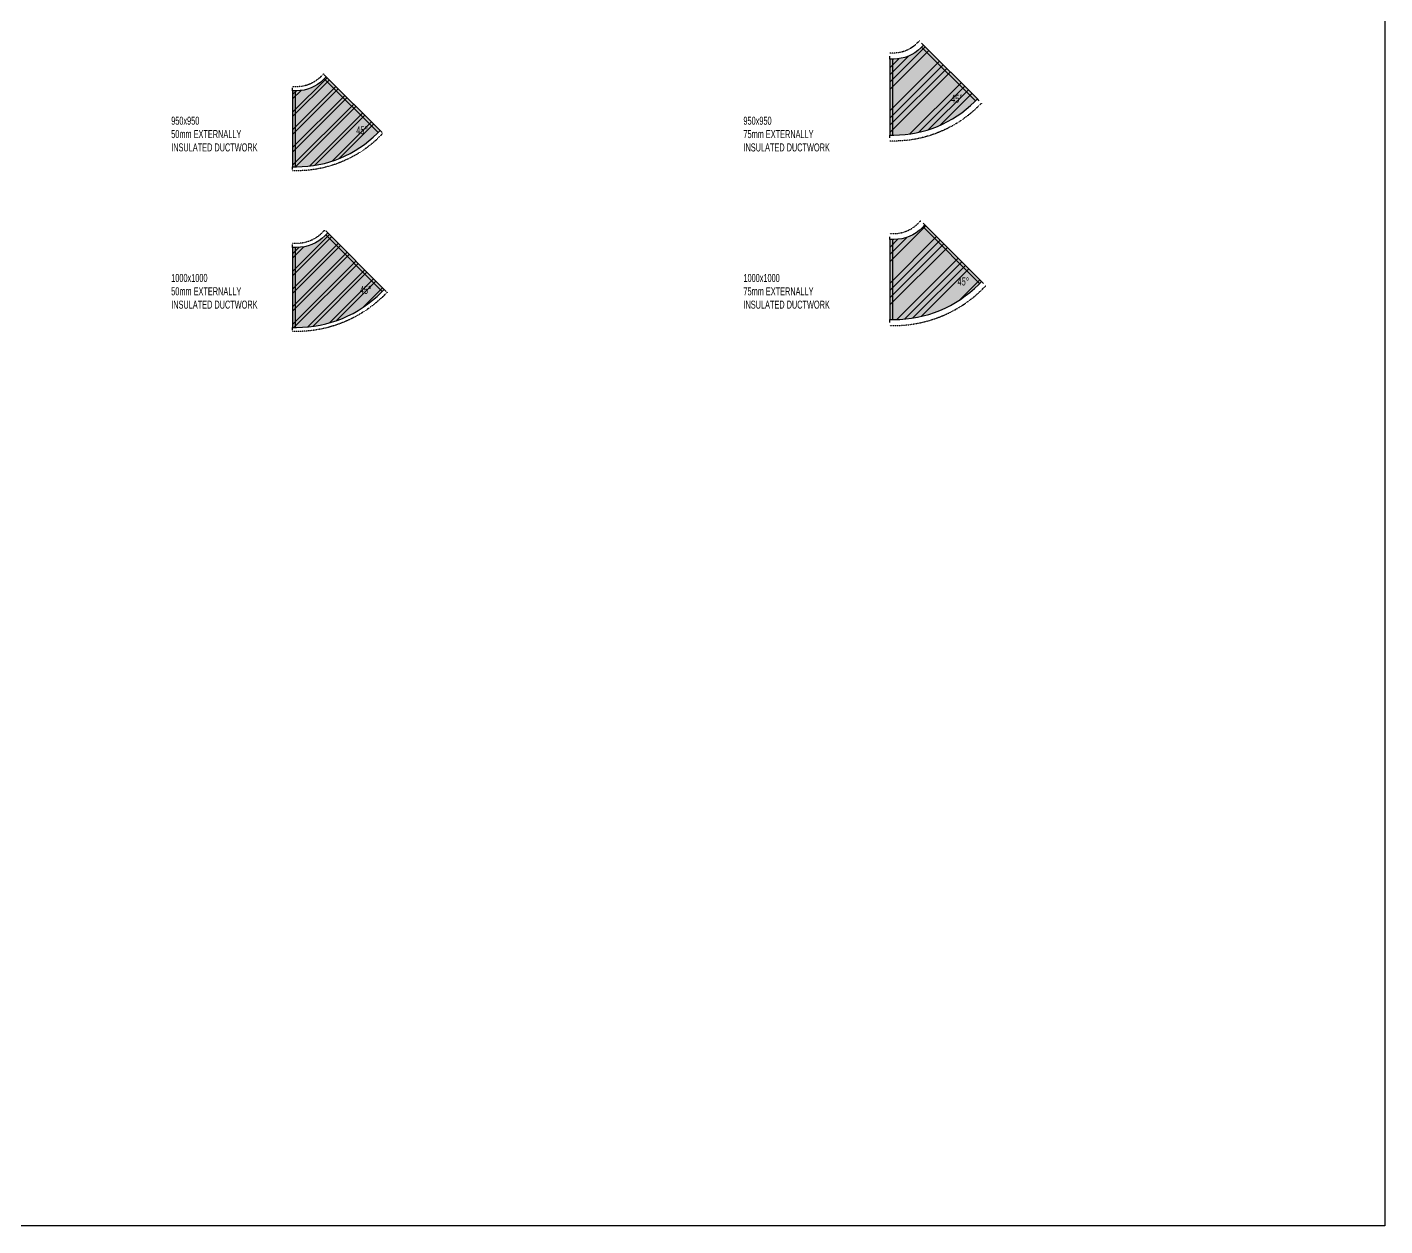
# Model space of a CAD drawing. Header units: millimetres. Extents: x 141 to 153906, y 19826 to 64501.
# Drawn here: x 136942 to 153906, y 19826 to 34807 of the extents above; entities that cross this region are included whole.
import ezdxf
from ezdxf.enums import TextEntityAlignment as Align

# ---------------------------------------------------------------- set-up
doc = ezdxf.new("R2010")
doc.units = ezdxf.units.MM
doc.linetypes.add('HID', pattern=[3.5, 2, -1.5])
doc.linetypes.add('Ins', pattern=[1, 0.5, -0.5])
for name, color, linetype in [('Hvacduct-Flange', 8, 'Continuous'), ('Hvacduct-sa', 160, 'Continuous'), ('Hvacduct-sa-Shading', 163, 'Continuous'), ('HvacDuctText', 7, 'Continuous'), ('Hvacins', 118, 'Continuous'), ('HvacInsulation EX', 118, 'HID'), ('Hvactext', 7, 'Continuous')]:
    doc.layers.add(name, color=color, linetype=linetype)
doc.styles.add('Arial Narrow_1', font='ARIALN.TTF', dxfattribs={"height": 250})
pattern_1 = [(45, (4545.18, 18283.45), (-110.52623, 110.52623), []), (45, (4600.44, 18283.45), (-110.52623, 110.52623), [])]
pattern_2 = [(45, (4545.2, 18283.45), (-269.4077, 269.4077), []), (45, (4635, 18283.45), (-269.4077, 269.4077), []), (45, (4724.8, 18283.45), (-269.4077, 269.4077), []), (45, (4814.6, 18283.45), (-269.4077, 269.4077), [])]

msp = doc.modelspace()

# ---------------------------------------------------------------- hatches: boundary and pattern name
at = {"layer": 'Hvacduct-sa-Shading'}
for points in [[(147771.3, 34408.5), (147721.3, 34408.5), (147721.3, 33458.5), (147771.3, 33458.5, 0.1989124), (148779, 33875.9), (148814.3, 33911.3), (148142.6, 34583), (148107.2, 34547.6, -0.1989124)], [(140308.1, 34012), (140258.1, 34012), (140258.1, 33062), (140308.1, 33062, 0.1989124), (141315.7, 33479.3), (141351.1, 33514.7), (140679.3, 34186.4), (140644, 34151.1, -0.1989124)], [(140308.1, 32053.7), (140258.1, 32053.7), (140258.1, 31053.7), (140308.1, 31053.7, 0.1989124), (141368.8, 31493), (141404.1, 31528.4), (140697, 32235.5), (140661.7, 32200.2, -0.1989124)], [(148832, 31592.2), (148867.4, 31627.6), (148160.2, 32334.7), (148124.9, 32299.3, -0.1989124), (147771.3, 32152.9), (147721.3, 32152.9), (147721.3, 31152.9), (147771.3, 31152.9, 0.1989124)]]:
    msp.add_hatch(color=256, dxfattribs=at).paths.add_polyline_path(points)
at = {"layer": 'HvacInsulation EX'}
h = msp.add_hatch(dxfattribs=at)
h.set_pattern_fill('ANSI34', color=256, scale=20, style=0)
h.set_pattern_definition(pattern_2)
h.paths.add_polyline_path([(147771.3, 34408.5), (147721.3, 34408.5), (147721.3, 33458.5), (147771.3, 33458.5, 0.1989124), (148779, 33875.9), (148814.3, 33911.3), (148142.6, 34583), (148107.2, 34547.6, -0.1989124)])
h = msp.add_hatch(dxfattribs=at)
h.set_pattern_fill('BRICK_EXISTING', color=256, scale=15.384615, style=0)
h.set_pattern_definition(pattern_1)
h.paths.add_polyline_path([(140308.1, 34012), (140258.1, 34012), (140258.1, 33062), (140308.1, 33062, 0.1989124), (141315.7, 33479.3), (141351.1, 33514.7), (140679.3, 34186.4), (140644, 34151.1, -0.1989124)])
h = msp.add_hatch(dxfattribs=at)
h.set_pattern_fill('BRICK_EXISTING', color=256, scale=15.384615, style=0)
h.set_pattern_definition(pattern_1)
h.paths.add_polyline_path([(140308.1, 32053.7), (140258.1, 32053.7), (140258.1, 31053.7), (140308.1, 31053.7, 0.1989124), (141368.8, 31493), (141404.1, 31528.4), (140697, 32235.5), (140661.7, 32200.2, -0.1989124)])
h = msp.add_hatch(dxfattribs=at)
h.set_pattern_fill('ANSI34', color=256, scale=20, style=0)
h.set_pattern_definition(pattern_2)
h.paths.add_polyline_path([(148832, 31592.2), (148867.4, 31627.6), (148160.2, 32334.7), (148124.9, 32299.3, -0.1989124), (147771.3, 32152.9), (147721.3, 32152.9), (147721.3, 31152.9), (147771.3, 31152.9, 0.1989124)])

# ---------------------------------------------------------------- linework, layer by layer
msp.add_lwpolyline([(92147.1, 64500.7), (153906.1, 64500.7), (153906.1, 19825.7), (92147.1, 19825.7)], close=True)
at = {"layer": 'Hvacduct-Flange', "elevation": 100.5, "flags": 128}
for points in [[(148839.1, 33886.5), (148814.3, 33911.3), (148789.6, 33886.5), (148117.8, 34558.3), (148142.6, 34583), (148117.8, 34607.8)], [(147721.3, 33423.5), (147721.3, 33458.5), (147756.3, 33458.5), (147756.3, 34408.5), (147721.3, 34408.5), (147721.3, 34443.5)], [(141375.8, 33489.9), (141351.1, 33514.7), (141326.3, 33489.9), (140654.6, 34161.7), (140679.3, 34186.4), (140654.6, 34211.2)], [(140258.1, 33027), (140258.1, 33062), (140293.1, 33062), (140293.1, 34012), (140258.1, 34012), (140258.1, 34047)], [(141428.9, 31503.7), (141404.1, 31528.4), (141379.4, 31503.7), (140672.3, 32210.8), (140697, 32235.5), (140672.3, 32260.3)], [(148135.5, 32359.4), (148160.2, 32334.7), (148135.5, 32309.9), (148842.6, 31602.8), (148867.4, 31627.6), (148892.1, 31602.8)], [(140258.1, 31018.7), (140258.1, 31053.7), (140293.1, 31053.7), (140293.1, 32053.7), (140258.1, 32053.7), (140258.1, 32088.7)], [(147721.3, 31117.9), (147721.3, 31152.9), (147756.3, 31152.9), (147756.3, 32152.9), (147721.3, 32152.9), (147721.3, 32187.9)]]:
    msp.add_lwpolyline(points, dxfattribs=at)
at = {"layer": 'Hvacduct-sa', "elevation": 100.5, "flags": 128}
for points in [[(147771.3, 34408.5), (147721.3, 34408.5), (147721.3, 33458.5), (147771.3, 33458.5, 0.1989124), (148779, 33875.9), (148814.3, 33911.3), (148142.6, 34583), (148107.2, 34547.6, -0.1989124), (147771.3, 34408.5)], [(140308.1, 34012), (140258.1, 34012), (140258.1, 33062), (140308.1, 33062, 0.1989124), (141315.7, 33479.3), (141351.1, 33514.7), (140679.3, 34186.4), (140644, 34151.1, -0.1989124), (140308.1, 34012)], [(140308.1, 32053.7), (140258.1, 32053.7), (140258.1, 31053.7), (140308.1, 31053.7, 0.1989124), (141368.8, 31493), (141404.1, 31528.4), (140697, 32235.5), (140661.7, 32200.2, -0.1989124), (140308.1, 32053.7)], [(148832, 31592.2), (148867.4, 31627.6), (148160.2, 32334.7), (148124.9, 32299.3, -0.1989124), (147771.3, 32152.9), (147721.3, 32152.9), (147721.3, 31152.9), (147771.3, 31152.9, 0.1989124), (148832, 31592.2)]]:
    msp.add_lwpolyline(points, format="xyb", close=True, dxfattribs=at)
at = {"layer": 'Hvacins', "linetype": 'Ins', "elevation": 100.5, "flags": 128}
for points in [[(148089.5, 34636), (148054.2, 34600.7, -0.1989124), (147771.3, 34483.5), (147721.3, 34483.5)], [(140644, 34221.8), (140608.6, 34186.4, -0.1989124), (140308.1, 34062), (140258.1, 34062)], [(148867.4, 33858.2), (148832, 33822.9, -0.1989124), (147771.3, 33383.5), (147721.3, 33383.5)], [(141386.4, 33479.3), (141351.1, 33444, -0.1989124), (140308.1, 33012), (140258.1, 33012)], [(140661.7, 32270.9), (140626.3, 32235.5, -0.1989124), (140308.1, 32103.7), (140258.1, 32103.7)], [(147721.3, 32227.9), (147771.3, 32227.9, 0.1989124), (148071.9, 32352.4), (148107.2, 32387.7)], [(147721.3, 31077.9), (147771.3, 31077.9, 0.1989124), (148885, 31539.2), (148920.4, 31574.6)], [(141439.5, 31493), (141404.1, 31457.7, -0.1989124), (140308.1, 31003.7), (140258.1, 31003.7)]]:
    msp.add_lwpolyline(points, format="xyb", dxfattribs=at)

# ---------------------------------------------------------------- texts
at = {"layer": 'HvacDuctText', "style": 'Arial Narrow_1', "width": 0.8}
for p in [(148560.6, 33913.7, 100.5), (141127.5, 33519.4, 100.5), (141172.8, 31523.6, 100.5), (148641.1, 31629.2, 100.5)]:
    msp.add_text('45%%d', height=100, dxfattribs=at).set_placement(p, align=Align.MIDDLE)
at = {"layer": 'Hvactext', "char_height": 100, "width": 4256.046, "attachment_point": 1, "style": 'Arial Narrow_1'}
for s, insert in [('\\W0.8;950x950\\P50mm EXTERNALLY \\PINSULATED DUCTWORK\\P', (138741.7, 33687.8, 100.5)), ('\\W0.8;950x950\\P75mm EXTERNALLY \\PINSULATED DUCTWORK\\P', (145891.9, 33687.6, 100.5)), ('\\W0.8;1000x1000\\P50mm EXTERNALLY \\PINSULATED DUCTWORK\\P', (138741.7, 31722.7, 100.5)), ('\\W0.8;1000x1000\\P75mm EXTERNALLY \\PINSULATED DUCTWORK\\P', (145891.9, 31722.5, 100.5))]:
    msp.add_mtext(s, dxfattribs=dict(at, insert=insert))

doc.saveas('drawing.dxf')
